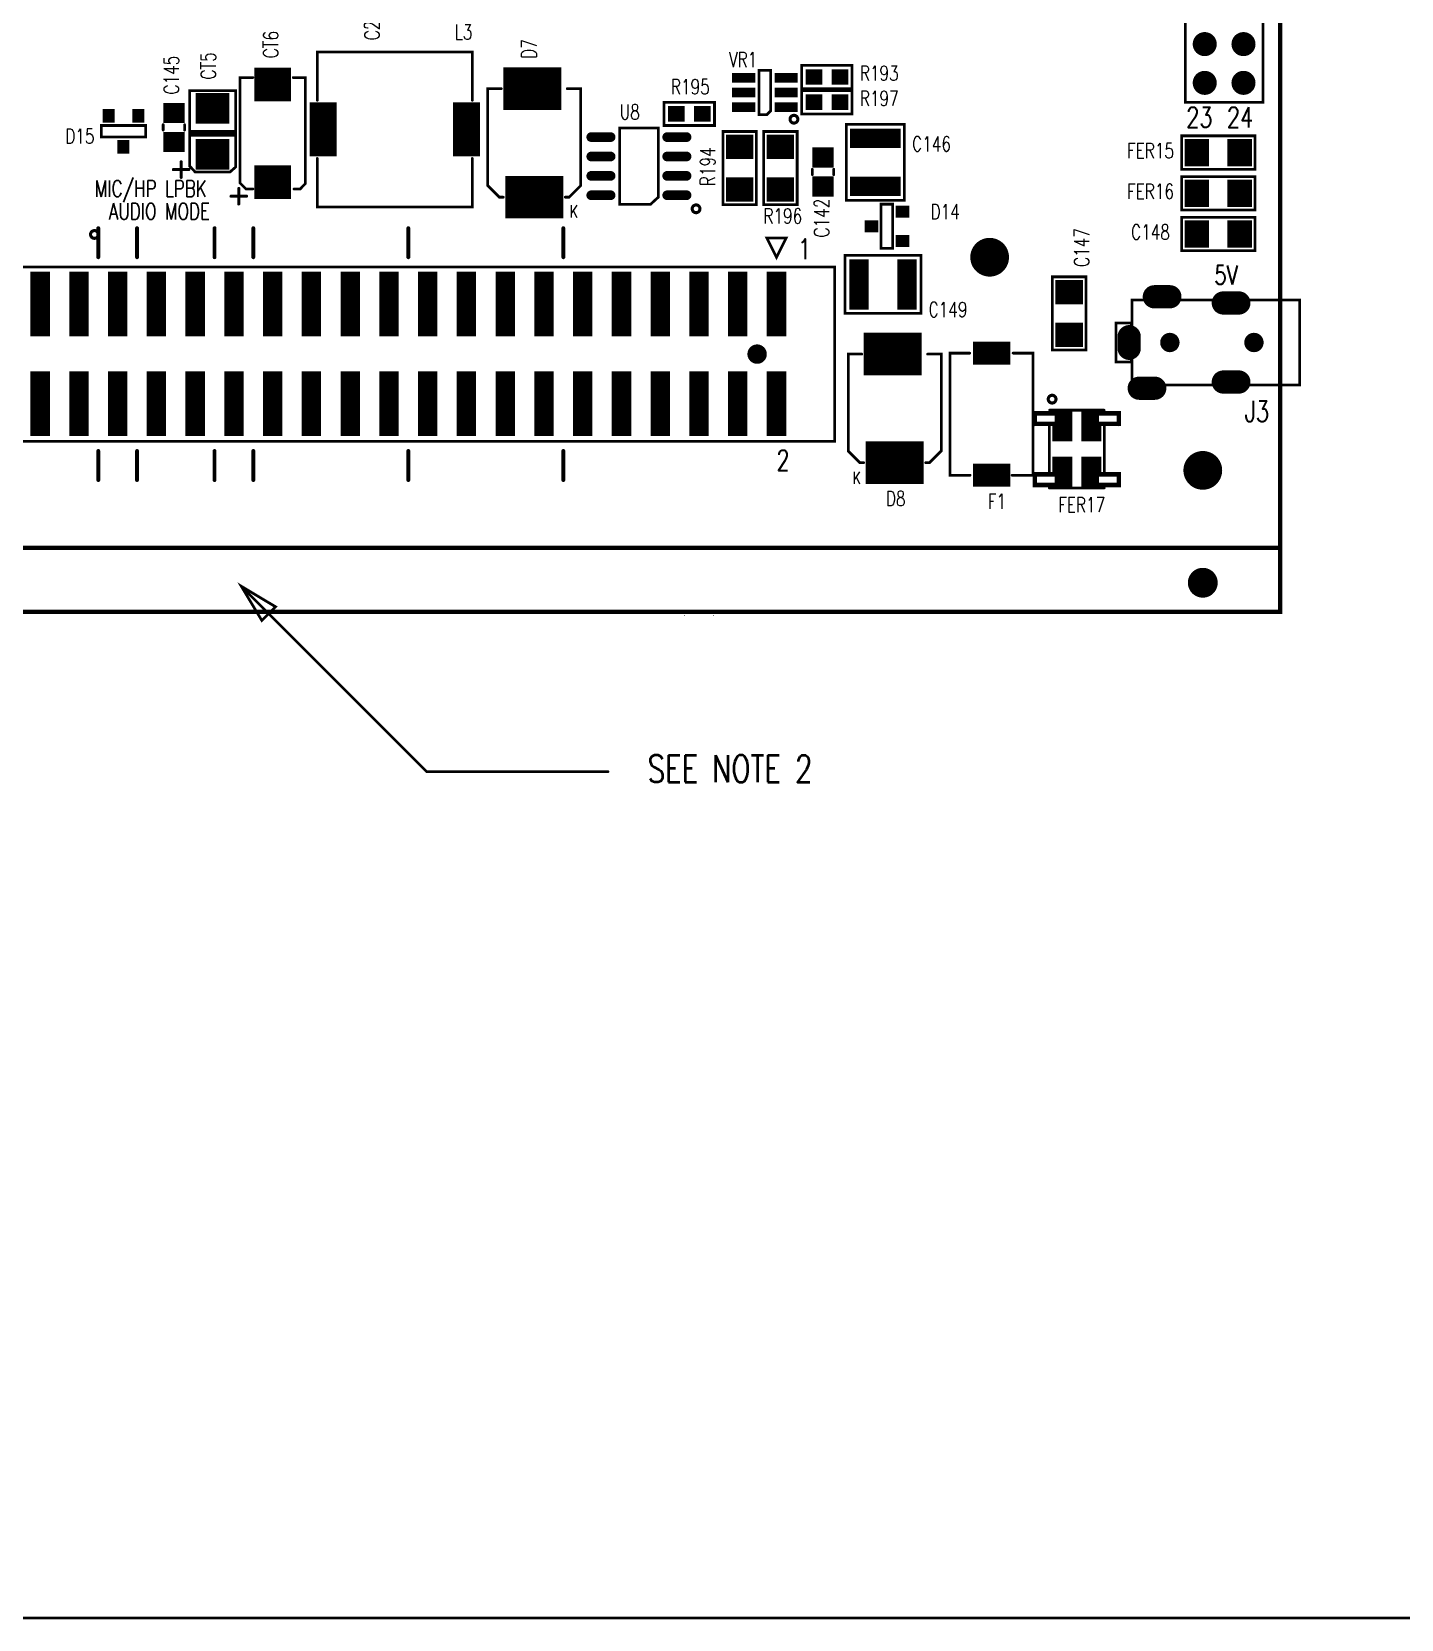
# Model space of a CAD drawing. Extents: x -3908 to 11948, y -2965 to 7442.
# Drawn here: x 1578 to 5112, y -2965 to 1132 of the extents above; entities that cross this region are included whole.
import ezdxf
from ezdxf.enums import TextEntityAlignment as Align

# ---------------------------------------------------------------- set-up
doc = ezdxf.new("R2010")
doc.units = 0
doc.header["$MEASUREMENT"] = 0
for name, pattern in [('TRMIDX_0', [2, 1, 1]), ('TRMIDX_1', [2, 1, 1]), ('TRMIDX_2', [2, 1, 1]), ('TRMIDX_3', [2, 1, 1])]:
    doc.linetypes.add(name, pattern=pattern)
doc.layers.get('0').update_dxf_attribs({"linetype": 'CONTINUOUS'})
for name, color, linetype in [('2D_LINE_00', 7, 'CONTINUOUS'), ('2D_LINE_26', 7, 'CONTINUOUS'), ('2D_LINE_27', 7, 'CONTINUOUS'), ('BOARD_OUTLINE_00', 7, 'CONTINUOUS'), ('PADS_TOP', 9, 'CONTINUOUS'), ('PADS_XR_27', 7, 'CONTINUOUS'), ('PART_NAME_01', 7, 'CONTINUOUS'), ('PART_TOP_2DLINE_00', 7, 'CONTINUOUS'), ('PART_TOP_2DLINE_01', 7, 'CONTINUOUS'), ('PART_TOP_COPPER_01', 7, 'CONTINUOUS'), ('TEXT_26', 7, 'CONTINUOUS'), ('TEXT_27', 7, 'CONTINUOUS')]:
    doc.layers.add(name, color=color, linetype=linetype)
doc.styles.add('W5', font='simplex', dxfattribs={"width": 0.75})
doc.styles.add('W7', font='simplex', dxfattribs={"width": 0.75})
doc.styles.add('W8', font='simplex', dxfattribs={"width": 0.75})

# ---------------------------------------------------------------- blocks, each defined once
blk = doc.blocks.new('SMOOTH_11$11')
at = {"const_width": 5.55}
blk.add_lwpolyline([(-2.8, 0, 1), (2.8, 0, 1)], format="xyb", close=True, dxfattribs=at)
blk = doc.blocks.new('BOARD_167')
at = {"layer": 'BOARD_OUTLINE_00', "const_width": 11.1}
blk.add_lwpolyline([(0, 165), (0, 7495), (5000, 7495), (5000, 165)], close=True, dxfattribs=at)
at = {"layer": 'BOARD_OUTLINE_00'}
blk.add_blockref('SMOOTH_11$11', (5000, 165), dxfattribs=at)
blk = doc.blocks.new('DRAWING_64')
at = {"layer": '2D_LINE_00', "const_width": 7}
blk.add_lwpolyline([(355, -6.25), (16205, -6.25), (16205, -10406.25), (355, -10406.25)], close=True, dxfattribs=at)
blk = doc.blocks.new('SMOOTH_10')
at = {"const_width": 5}
blk.add_lwpolyline([(-2.5, 0, 1), (2.5, 0, 1)], format="xyb", close=True, dxfattribs=at)
blk = doc.blocks.new('DRAWING_148')
at = {"layer": '2D_LINE_26', "const_width": 10}
blk.add_lwpolyline([(0, 0), (0, 75)], dxfattribs=at)
at = {"layer": '2D_LINE_26'}
for p in [(0, 75), (0, 0)]:
    blk.add_blockref('SMOOTH_10', p, dxfattribs=at)
blk = doc.blocks.new('DRAWING_149')
at = {"layer": '2D_LINE_26', "const_width": 10}
blk.add_lwpolyline([(0, 0), (0, 75)], dxfattribs=at)
at = {"layer": '2D_LINE_26'}
for p in [(0, 75), (0, 0)]:
    blk.add_blockref('SMOOTH_10', p, dxfattribs=at)
blk = doc.blocks.new('DRAWING_150')
at = {"layer": '2D_LINE_26', "const_width": 10}
blk.add_lwpolyline([(0, 0), (0, 75)], dxfattribs=at)
at = {"layer": '2D_LINE_26'}
for p in [(0, 75), (0, 0)]:
    blk.add_blockref('SMOOTH_10', p, dxfattribs=at)
blk = doc.blocks.new('DRAWING_151')
at = {"layer": '2D_LINE_26', "const_width": 10}
blk.add_lwpolyline([(0, 0), (0, 75)], dxfattribs=at)
at = {"layer": '2D_LINE_26'}
for p in [(0, 75), (0, 0)]:
    blk.add_blockref('SMOOTH_10', p, dxfattribs=at)
blk = doc.blocks.new('DRAWING_152')
at = {"layer": '2D_LINE_26', "const_width": 10}
blk.add_lwpolyline([(0, 0), (0, 75)], dxfattribs=at)
at = {"layer": '2D_LINE_26'}
for p in [(0, 75), (0, 0)]:
    blk.add_blockref('SMOOTH_10', p, dxfattribs=at)
blk = doc.blocks.new('DRAWING_153')
at = {"layer": '2D_LINE_26', "const_width": 10}
blk.add_lwpolyline([(0, 0), (0, 75)], dxfattribs=at)
at = {"layer": '2D_LINE_26'}
for p in [(0, 75), (0, 0)]:
    blk.add_blockref('SMOOTH_10', p, dxfattribs=at)
blk = doc.blocks.new('DRAWING_154')
at = {"layer": '2D_LINE_26', "const_width": 10}
blk.add_lwpolyline([(0, 0), (0, 75)], dxfattribs=at)
at = {"layer": '2D_LINE_26'}
for p in [(0, 75), (0, 0)]:
    blk.add_blockref('SMOOTH_10', p, dxfattribs=at)
blk = doc.blocks.new('DRAWING_155')
at = {"layer": '2D_LINE_26', "const_width": 10}
blk.add_lwpolyline([(0, 0), (0, 75)], dxfattribs=at)
at = {"layer": '2D_LINE_26'}
for p in [(0, 75), (0, 0)]:
    blk.add_blockref('SMOOTH_10', p, dxfattribs=at)
blk = doc.blocks.new('DRAWING_156')
at = {"layer": '2D_LINE_26', "const_width": 10}
blk.add_lwpolyline([(0, 0), (0, 75)], dxfattribs=at)
at = {"layer": '2D_LINE_26'}
for p in [(0, 75), (0, 0)]:
    blk.add_blockref('SMOOTH_10', p, dxfattribs=at)
blk = doc.blocks.new('DRAWING_157')
at = {"layer": '2D_LINE_26', "const_width": 10}
blk.add_lwpolyline([(0, 0), (0, 75)], dxfattribs=at)
at = {"layer": '2D_LINE_26'}
for p in [(0, 75), (0, 0)]:
    blk.add_blockref('SMOOTH_10', p, dxfattribs=at)
blk = doc.blocks.new('DRAWING_158')
at = {"layer": '2D_LINE_26', "const_width": 10}
blk.add_lwpolyline([(0, 0), (0, 75)], dxfattribs=at)
at = {"layer": '2D_LINE_26'}
for p in [(0, 75), (0, 0)]:
    blk.add_blockref('SMOOTH_10', p, dxfattribs=at)
blk = doc.blocks.new('DRAWING_159')
at = {"layer": '2D_LINE_26', "const_width": 10}
blk.add_lwpolyline([(0, 0), (0, 75)], dxfattribs=at)
at = {"layer": '2D_LINE_26'}
for p in [(0, 75), (0, 0)]:
    blk.add_blockref('SMOOTH_10', p, dxfattribs=at)
blk = doc.blocks.new('DRAWING_234')
at = {"layer": '2D_LINE_26', "const_width": 8}
blk.add_lwpolyline([(10, 0, 1), (-10, 0, 1)], format="xyb", close=True, dxfattribs=at)
blk = doc.blocks.new('DRAWING_241')
at = {"layer": '2D_LINE_26', "const_width": 8}
blk.add_lwpolyline([(10, 0, 1), (-10, 0, 1)], format="xyb", close=True, dxfattribs=at)
blk = doc.blocks.new('DRAWING_249')
at = {"layer": '2D_LINE_26', "const_width": 8}
blk.add_lwpolyline([(10, 0, 1), (-10, 0, 1)], format="xyb", close=True, dxfattribs=at)
blk = doc.blocks.new('SMOOTH_8')
at = {"const_width": 4}
blk.add_lwpolyline([(-2, 0, 1), (2, 0, 1)], format="xyb", close=True, dxfattribs=at)
blk = doc.blocks.new('DRAWING_257')
at = {"layer": '2D_LINE_26', "const_width": 8}
for points in [[(0, 0), (-20, 0)], [(0, 0), (0, 20)], [(0, 0), (0, -20)], [(0, 0), (20, 0)]]:
    blk.add_lwpolyline(points, dxfattribs=at)
at = {"layer": '2D_LINE_26'}
for p in [(-20, 0), (0, 20), (0, 0), (0, 0), (0, 0), (0, 0), (20, 0), (0, -20)]:
    blk.add_blockref('SMOOTH_8', p, dxfattribs=at)
blk = doc.blocks.new('DRAWING_258')
at = {"layer": '2D_LINE_26', "const_width": 8}
for points in [[(0, 0), (-20, 0)], [(0, 0), (0, 20)], [(0, 0), (0, -20)], [(0, 0), (20, 0)]]:
    blk.add_lwpolyline(points, dxfattribs=at)
at = {"layer": '2D_LINE_26'}
for p in [(-20, 0), (0, 20), (0, 0), (0, 0), (0, 0), (0, 0), (20, 0), (0, -20)]:
    blk.add_blockref('SMOOTH_8', p, dxfattribs=at)
blk = doc.blocks.new('SMOOTH_11')
at = {"const_width": 5.5}
blk.add_lwpolyline([(-2.75, 0, 1), (2.75, 0, 1)], format="xyb", close=True, dxfattribs=at)
blk = doc.blocks.new('DRAWING_270')
at = {"layer": '2D_LINE_27', "const_width": 11}
blk.add_lwpolyline([(0, 0), (5000, 0)], dxfattribs=at)
at = {"layer": '2D_LINE_27'}
for p in [(0, 0), (5000, 0)]:
    blk.add_blockref('SMOOTH_11', p, dxfattribs=at)
blk = doc.blocks.new('DRAWING_468')
at = {"layer": '2D_LINE_26', "const_width": 8}
blk.add_lwpolyline([(10, 0, 1), (-10, 0, 1)], format="xyb", close=True, dxfattribs=at)
blk = doc.blocks.new('SMOOTH_7')
at = {"const_width": 3.5}
blk.add_lwpolyline([(-1.75, 0, 1), (1.75, 0, 1)], format="xyb", close=True, dxfattribs=at)
blk = doc.blocks.new('DRAWING_530')
at = {"layer": '2D_LINE_27', "const_width": 7}
blk.add_lwpolyline([(-1, 1), (87.4, -52), (52, -87.4)], close=True, dxfattribs=at)
blk.add_lwpolyline([(0, 0), (477.5, -477.5), (945, -477.5)], dxfattribs=at)
at = {"layer": '2D_LINE_27'}
for p in [(-1, 1), (0, 0), (87.4, -52), (52, -87.4), (477.5, -477.5), (945, -477.5)]:
    blk.add_blockref('SMOOTH_7', p, dxfattribs=at)
blk = doc.blocks.new('PART_BODY_TOP_280')
at = {"layer": 'PART_TOP_2DLINE_01', "const_width": 7}
for points in [[(0, 110), (433, 110), (433, -110), (0, -110)], [(434, 50), (474, 50), (474, -50), (434, -50)]]:
    blk.add_lwpolyline(points, close=True, dxfattribs=at)
at = {"layer": 'PART_TOP_2DLINE_01'}
for p in [(0, 110), (433, 110), (434, 50), (474, 50), (434, -50), (474, -50), (0, -110), (433, -110)]:
    blk.add_blockref('SMOOTH_7', p, dxfattribs=at)
blk = doc.blocks.new('PAD_0')
at = {"const_width": 30}
blk.add_lwpolyline([(-15, -15), (15, -15, 1), (15, 15), (-15, 15, 1)], format="xyb", close=True, dxfattribs=at)
blk = doc.blocks.new('STK_TOP_12')
at = {"layer": 'PADS_TOP', "rotation": 90}
blk.add_blockref('PAD_0', (0, 0), dxfattribs=at)
blk = doc.blocks.new('PAD_2')
at = {"const_width": 30}
blk.add_lwpolyline([(-20, -15), (20, -15, 1), (20, 15), (-20, 15, 1)], format="xyb", close=True, dxfattribs=at)
blk = doc.blocks.new('STK_TOP_11')
at = {"layer": 'PADS_TOP'}
blk.add_blockref('PAD_2', (0, 0), dxfattribs=at)
blk = doc.blocks.new('PAD_4')
at = {"const_width": 25}
blk.add_lwpolyline([(0, -12.5, 1), (0, 12.5, 1)], format="xyb", close=True, dxfattribs=at)
blk = doc.blocks.new('STK_TOP_13')
at = {"layer": 'PADS_TOP'}
blk.add_blockref('PAD_4', (0, 0), dxfattribs=at)
blk = doc.blocks.new('SYM_TOP_6')
for name, p in [('STK_TOP_11', (177, 102)), ('STK_TOP_11', (394, 118)), ('PART_BODY_TOP_280', (0, 0)), ('STK_TOP_12', (440, 0)), ('STK_TOP_13', (118, 0)), ('STK_TOP_13', (335, 0)), ('STK_TOP_11', (177, -102)), ('STK_TOP_11', (355, -118))]:
    blk.add_blockref(name, p)
blk = doc.blocks.new('PART_TOP_0')
blk.add_blockref('SYM_TOP_6', (0, 0))
at = {"layer": 'PART_NAME_01', "style": 'W7', "width": 0.75}
blk.add_text('J3', height=53.9, rotation=180, dxfattribs=at).set_placement((110, 177.5), align=Align.MIDDLE_CENTER)
blk = doc.blocks.new('PAD_6')
at = {"const_width": 50}
blk.add_lwpolyline([(0, -25, 1), (0, 25, 1)], format="xyb", close=True, dxfattribs=at)
blk = doc.blocks.new('STK_TOP_20')
at = {"layer": 'PADS_TOP'}
blk.add_blockref('PAD_6', (0, 0), dxfattribs=at)
blk = doc.blocks.new('SYM_TOP_8')
blk.add_blockref('STK_TOP_20', (0, 0))
blk = doc.blocks.new('PART_TOP_2')
blk.add_blockref('SYM_TOP_8', (0, 0))
blk = doc.blocks.new('STK_TOP_26')
at = {"layer": 'PADS_TOP'}
blk.add_blockref('PAD_6', (0, 0), dxfattribs=at)
blk = doc.blocks.new('SYM_TOP_10')
blk.add_blockref('STK_TOP_26', (0, 0))
blk = doc.blocks.new('PART_TOP_8')
blk.add_blockref('SYM_TOP_10', (0, 0))
blk = doc.blocks.new('PAD_13')
at = {"const_width": 38.5}
blk.add_lwpolyline([(0, -19.25, 1), (0, 19.25, 1)], format="xyb", close=True, dxfattribs=at)
blk = doc.blocks.new('STK_TOP_248')
at = {"layer": 'PADS_TOP'}
blk.add_blockref('PAD_13', (0, 0), dxfattribs=at)
blk = doc.blocks.new('SYM_TOP_133')
blk.add_blockref('STK_TOP_248', (0, 0))
blk = doc.blocks.new('PART_TOP_14')
blk.add_blockref('SYM_TOP_133', (0, 0))
blk = doc.blocks.new('PART_BODY_TOP_304')
at = {"layer": 'PART_TOP_2DLINE_01', "const_width": 7}
blk.add_lwpolyline([(-98, 75), (98, 75), (98, -75), (-98, -75)], close=True, dxfattribs=at)
at = {"layer": 'PART_TOP_2DLINE_01'}
for p in [(-98, 75), (98, 75), (-98, -75), (98, -75)]:
    blk.add_blockref('SMOOTH_7', p, dxfattribs=at)
blk = doc.blocks.new('PAD_18')
at = {"const_width": 50}
blk.add_lwpolyline([(-65, 0), (65, 0)], dxfattribs=at)
blk = doc.blocks.new('STK_TOP_49')
at = {"layer": 'PADS_TOP', "rotation": 90}
blk.add_blockref('PAD_18', (0, 0), dxfattribs=at)
blk = doc.blocks.new('SYM_TOP_30')
for name, p in [('STK_TOP_49', (-62, 0)), ('STK_TOP_49', (62, 0)), ('PART_BODY_TOP_304', (0, 0))]:
    blk.add_blockref(name, p)
blk = doc.blocks.new('PART_TOP_17')
blk.add_blockref('SYM_TOP_30', (0, 0))
at = {"layer": 'PART_NAME_01', "style": 'W5', "width": 0.75}
blk.add_text('C146', height=38.5, rotation=270, dxfattribs=at).set_placement((47.5, -145), align=Align.MIDDLE_CENTER)
blk = doc.blocks.new('PART_TOP_18')
blk.add_blockref('SYM_TOP_30', (0, 0))
at = {"layer": 'PART_NAME_01', "style": 'W5', "width": 0.75}
blk.add_text('C149', height=38.5, dxfattribs=at).set_placement((167.5, -65), align=Align.MIDDLE_CENTER)
blk = doc.blocks.new('PART_BODY_TOP_309')
at = {"layer": 'PART_TOP_2DLINE_00', "const_width": 7}
blk.add_lwpolyline([(-105, -45), (-105, 45), (-90, 59.1), (105, 59.1), (105, -59.1), (-92.5, -59.1)], close=True, dxfattribs=at)
blk.add_lwpolyline([(-10, -59.1), (-10, 59.1), (-5, 59.1), (-5, -59), (0, -59), (0, 59.1)], dxfattribs=at)
at = {"layer": 'PART_TOP_2DLINE_00'}
for p in [(-105, 45), (-90, 59.1), (-10, 59.1), (-5, 59.1), (0, 59.1), (105, 59.1), (-105, -45), (-92.5, -59.1), (-10, -59.1), (-5, -59), (0, -59), (105, -59.1)]:
    blk.add_blockref('SMOOTH_7', p, dxfattribs=at)
blk = doc.blocks.new('PAD_20')
at = {"const_width": 79}
blk.add_lwpolyline([(-43.5, 0), (43.5, 0)], dxfattribs=at)
blk = doc.blocks.new('STK_TOP_55')
at = {"layer": 'PADS_TOP', "rotation": 90}
blk.add_blockref('PAD_20', (0, 0), dxfattribs=at)
blk = doc.blocks.new('SYM_TOP_35')
for name, p in [('STK_TOP_55', (-59.1, 0)), ('STK_TOP_55', (59.1, 0)), ('PART_BODY_TOP_309', (0, 0))]:
    blk.add_blockref(name, p)
blk = doc.blocks.new('PART_TOP_19')
blk.add_blockref('SYM_TOP_35', (0, 0))
at = {"layer": 'PART_NAME_01', "style": 'W5', "width": 0.75}
blk.add_text('CT5', height=38.5, dxfattribs=at).set_placement((168.75, 11.25), align=Align.MIDDLE_CENTER)
blk = doc.blocks.new('PART_BODY_TOP_319')
at = {"layer": 'PART_TOP_2DLINE_00', "const_width": 7}
for points in [[(-55.1, 143.7), (-70.9, 143.7), (-84.6, 129.9), (-84.6, -143.7), (-53.1, -143.7)], [(51.2, -143.7), (84.6, -143.7), (84.6, 128), (68.9, 143.7), (51.2, 143.7)]]:
    blk.add_lwpolyline(points, dxfattribs=at)
at = {"layer": 'PART_TOP_2DLINE_00'}
for p in [(-84.6, 129.9), (-70.9, 143.7), (-55.1, 143.7), (51.2, 143.7), (68.9, 143.7), (84.6, 128), (-84.6, -143.7), (-53.1, -143.7), (51.2, -143.7), (84.6, -143.7)]:
    blk.add_blockref('SMOOTH_7', p, dxfattribs=at)
blk = doc.blocks.new('PAD_24')
at = {"const_width": 87}
blk.add_lwpolyline([(-47, 0), (47, 0)], dxfattribs=at)
blk = doc.blocks.new('STK_TOP_64')
at = {"layer": 'PADS_TOP'}
blk.add_blockref('PAD_24', (0, 0), dxfattribs=at)
blk = doc.blocks.new('SYM_TOP_45')
for name, p in [('STK_TOP_64', (0, 126)), ('PART_BODY_TOP_319', (0, 0)), ('STK_TOP_64', (0, -126))]:
    blk.add_blockref(name, p)
blk = doc.blocks.new('PART_TOP_24')
blk.add_blockref('SYM_TOP_45', (0, 0))
at = {"layer": 'PART_NAME_01', "style": 'W5', "width": 0.75}
blk.add_text('CT6', height=38.5, rotation=270, dxfattribs=at).set_placement((5, -228.75), align=Align.MIDDLE_CENTER)
blk = doc.blocks.new('PART_BODY_TOP_285')
at = {"layer": 'PART_TOP_2DLINE_00', "const_width": 7}
for points in [[(-1350, 225), (1350, 225), (1350, -225), (-1350, -225)], [(-1200, -250), (-1175, -300), (-1225, -300)]]:
    blk.add_lwpolyline(points, close=True, dxfattribs=at)
at = {"layer": 'PART_TOP_2DLINE_00'}
for p in [(-1350, 225), (1350, 225), (-1350, -225), (1350, -225), (-1200, -250), (-1225, -300), (-1175, -300)]:
    blk.add_blockref('SMOOTH_7', p, dxfattribs=at)
blk = doc.blocks.new('PAD_44')
at = {"const_width": 50}
blk.add_lwpolyline([(-83.5, 0), (83.5, 0)], dxfattribs=at)
blk = doc.blocks.new('STK_TOP_27')
at = {"layer": 'PADS_TOP', "rotation": 90}
blk.add_blockref('PAD_44', (0, 0), dxfattribs=at)
blk = doc.blocks.new('STK_TOP_28')
at = {"layer": 'PADS_TOP'}
blk.add_blockref('PAD_4', (0, 0), dxfattribs=at)
blk = doc.blocks.new('SYM_TOP_11')
for name, p in [('PART_BODY_TOP_285', (0, 0)), ('STK_TOP_27', (-1200, 128)), ('STK_TOP_27', (-1100, 128)), ('STK_TOP_27', (-1000, 128)), ('STK_TOP_27', (-900, 128)), ('STK_TOP_27', (-800, 128)), ('STK_TOP_27', (-700, 128)), ('STK_TOP_27', (-600, 128)), ('STK_TOP_27', (-500, 128)), ('STK_TOP_27', (-400, 128)), ('STK_TOP_27', (-300, 128)), ('STK_TOP_27', (-200, 128)), ('STK_TOP_27', (-100, 128)), ('STK_TOP_27', (0, 128)), ('STK_TOP_27', (100, 128)), ('STK_TOP_27', (200, 128)), ('STK_TOP_27', (300, 128)), ('STK_TOP_27', (400, 128)), ('STK_TOP_27', (500, 128)), ('STK_TOP_27', (600, 128)), ('STK_TOP_27', (700, 128)), ('STK_TOP_27', (800, 128)), ('STK_TOP_27', (900, 128)), ('STK_TOP_27', (1000, 128)), ('STK_TOP_27', (1100, 128)), ('STK_TOP_27', (1200, 128)), ('STK_TOP_28', (-1150, 0)), ('STK_TOP_28', (1150, 0)), ('STK_TOP_27', (-1200, -129)), ('STK_TOP_27', (-1100, -129)), ('STK_TOP_27', (-1000, -129)), ('STK_TOP_27', (-900, -129)), ('STK_TOP_27', (-800, -129)), ('STK_TOP_27', (-700, -129)), ('STK_TOP_27', (-600, -129)), ('STK_TOP_27', (-500, -129)), ('STK_TOP_27', (-400, -129)), ('STK_TOP_27', (-300, -129)), ('STK_TOP_27', (-200, -129)), ('STK_TOP_27', (-100, -129)), ('STK_TOP_27', (0, -129)), ('STK_TOP_27', (100, -129)), ('STK_TOP_27', (200, -129)), ('STK_TOP_27', (300, -129)), ('STK_TOP_27', (400, -129)), ('STK_TOP_27', (500, -129)), ('STK_TOP_27', (600, -129)), ('STK_TOP_27', (700, -129)), ('STK_TOP_27', (800, -129)), ('STK_TOP_27', (900, -129)), ('STK_TOP_27', (1000, -129)), ('STK_TOP_27', (1100, -129)), ('STK_TOP_27', (1200, -129))]:
    blk.add_blockref(name, p)
blk = doc.blocks.new('PART_TOP_38')
blk.add_blockref('SYM_TOP_11', (0, 0))
at = {"layer": 'PART_NAME_01', "style": 'W7', "width": 0.75}
blk.add_text('P4', height=53.9, rotation=180, dxfattribs=at).set_placement((927.5, 382.5))
blk = doc.blocks.new('PART_BODY_TOP_328')
at = {"layer": 'PART_TOP_2DLINE_01', "const_width": 7}
for points in [[(-140, 80), (-140, 90), (-110, 120), (140, 120), (140, 85)], [(-140, -80), (-140, -90), (-110, -120), (140, -120), (140, -85)]]:
    blk.add_lwpolyline(points, dxfattribs=at)
at = {"layer": 'PART_TOP_2DLINE_01'}
for p in [(-110, 120), (140, 120), (-140, 90), (-140, 80), (140, 85), (-140, -80), (140, -85), (-140, -90), (-110, -120), (140, -120)]:
    blk.add_blockref('SMOOTH_7', p, dxfattribs=at)
blk = doc.blocks.new('PAD_51')
at = {"const_width": 110}
blk.add_lwpolyline([(-75, 0), (75, 0)], dxfattribs=at)
blk = doc.blocks.new('STK_TOP_77')
at = {"layer": 'PADS_TOP', "rotation": 90}
blk.add_blockref('PAD_51', (0, 0), dxfattribs=at)
blk = doc.blocks.new('SYM_TOP_54')
for name, p in [('STK_TOP_77', (-140, 0)), ('PART_BODY_TOP_328', (0, 0)), ('STK_TOP_77', (140, 5))]:
    blk.add_blockref(name, p)
blk = doc.blocks.new('PART_TOP_44')
blk.add_blockref('SYM_TOP_54', (0, 0))
at = {"layer": 'PART_NAME_01', "style": 'W5', "width": 0.75}
blk.add_text('D7', height=38.5, dxfattribs=at).set_placement((242.5, 13.75), align=Align.MIDDLE_CENTER)
blk = doc.blocks.new('PART_TOP_45')
blk.add_blockref('SYM_TOP_54', (0, 0))
at = {"layer": 'PART_NAME_01', "style": 'W5', "width": 0.75}
blk.add_text('D8', height=38.5, rotation=270, dxfattribs=at).set_placement((-232.5, -2.5), align=Align.MIDDLE_CENTER)
blk = doc.blocks.new('SMOOTH_11$811023622')
at = {"const_width": 5.91}
blk.add_lwpolyline([(-3, 0, 1), (3, 0, 1)], format="xyb", close=True, dxfattribs=at)
blk = doc.blocks.new('PART_BODY_TOP_332')
at = {"layer": 'PART_TOP_2DLINE_00', "const_width": 7}
for points in [[(-70.1, 100.4), (70.5, 100.4)], [(-71.3, 59.8), (-71.3, -58.7)], [(70.9, -58.3), (70.9, 58.7)], [(-70.9, -100.4), (70.5, -100.4)]]:
    blk.add_lwpolyline(points, dxfattribs=at)
at = {"layer": 'PART_TOP_COPPER_01', "linetype": 'TRMIDX_0', "const_width": 11.8}
blk.add_lwpolyline([(-17.7, 92.5), (-108.3, 92.5), (-108.3, 65), (-57.1, 65), (-57.1, 25.6), (-17.7, 25.6)], close=True, dxfattribs=at)
at = {"layer": 'PART_TOP_COPPER_01', "linetype": 'TRMIDX_1', "const_width": 11.8}
blk.add_lwpolyline([(108.3, 92.5), (17.7, 92.5), (17.7, 25.6), (57.1, 25.6), (57.1, 65), (108.3, 65)], close=True, dxfattribs=at)
at = {"layer": 'PART_TOP_COPPER_01', "linetype": 'TRMIDX_3', "const_width": 11.8}
blk.add_lwpolyline([(-17.7, -25.6), (-57.1, -25.6), (-57.1, -65), (-108.3, -65), (-108.3, -92.5), (-17.7, -92.5)], close=True, dxfattribs=at)
at = {"layer": 'PART_TOP_COPPER_01', "linetype": 'TRMIDX_2', "const_width": 11.8}
blk.add_lwpolyline([(108.3, -65), (57.1, -65), (57.1, -25.6), (17.7, -25.6), (17.7, -92.5), (108.3, -92.5)], close=True, dxfattribs=at)
at = {"layer": 'PART_TOP_2DLINE_00'}
for p in [(-70.1, 100.4), (70.5, 100.4), (-71.3, 59.8), (70.9, 58.7), (-71.3, -58.7), (70.9, -58.3), (-70.9, -100.4), (70.5, -100.4)]:
    blk.add_blockref('SMOOTH_7', p, dxfattribs=at)
at = {"layer": 'PART_TOP_COPPER_01'}
for p in [(-108.3, 92.5), (-17.7, 92.5), (17.7, 92.5), (108.3, 92.5), (-108.3, 65), (-57.1, 65), (57.1, 65), (108.3, 65), (-57.1, 25.6), (-17.7, 25.6), (17.7, 25.6), (57.1, 25.6), (-57.1, -25.6), (-17.7, -25.6), (17.7, -25.6), (57.1, -25.6), (-108.3, -65), (-57.1, -65), (57.1, -65), (108.3, -65), (-108.3, -92.5), (-17.7, -92.5), (17.7, -92.5), (108.3, -92.5)]:
    blk.add_blockref('SMOOTH_11$811023622', p, dxfattribs=at)
blk = doc.blocks.new('PAD_55')
at = {"const_width": 39}
blk.add_lwpolyline([(-33.5, 0), (33.5, 0)], dxfattribs=at)
blk = doc.blocks.new('STK_TOP_81')
at = {"layer": 'PADS_TOP', "rotation": 90}
blk.add_blockref('PAD_55', (0, 0), dxfattribs=at)
blk = doc.blocks.new('SYM_TOP_58')
for name, p in [('PART_BODY_TOP_332', (0, 0)), ('STK_TOP_81', (-37.4, 59.1)), ('STK_TOP_81', (37.4, 59.1)), ('STK_TOP_81', (-37.4, -59.1)), ('STK_TOP_81', (37.4, -59.1))]:
    blk.add_blockref(name, p)
blk = doc.blocks.new('PART_TOP_50')
blk.add_blockref('SYM_TOP_58', (0, 0))
at = {"layer": 'PART_NAME_01', "style": 'W5', "width": 0.75}
blk.add_text('FER17', height=38.5, dxfattribs=at).set_placement((12.5, -143.75), align=Align.MIDDLE_CENTER)
blk = doc.blocks.new('PART_BODY_TOP_344')
at = {"layer": 'PART_TOP_2DLINE_01', "const_width": 7}
blk.add_lwpolyline([(-57, 15), (47, 15), (57, 5), (57, -15), (-57, -15)], close=True, dxfattribs=at)
at = {"layer": 'PART_TOP_2DLINE_01'}
for p in [(-57, 15), (47, 15), (57, 5), (-57, -15), (57, -15)]:
    blk.add_blockref('SMOOTH_7', p, dxfattribs=at)
blk = doc.blocks.new('PAD_65')
at = {"const_width": 15}
blk.add_lwpolyline([(-25, 0), (25, 0)], dxfattribs=at)
blk = doc.blocks.new('PAD_66')
at = {"const_width": 25}
blk.add_lwpolyline([(-30, 0), (30, 0)], dxfattribs=at)
blk = doc.blocks.new('STK_TOP_96')
at = {"layer": 'PADS_TOP', "rotation": 90}
blk.add_blockref('PAD_66', (0, 0), dxfattribs=at)
at = {"layer": 'PADS_XR_27', "rotation": 90}
blk.add_blockref('PAD_65', (0, 0), dxfattribs=at)
blk = doc.blocks.new('SYM_TOP_70')
for name, p in [('STK_TOP_96', (-38, 55)), ('STK_TOP_96', (0, 55)), ('STK_TOP_96', (38, 55)), ('PART_BODY_TOP_344', (0, 0)), ('STK_TOP_96', (-38, -55)), ('STK_TOP_96', (0, -55)), ('STK_TOP_96', (38, -55))]:
    blk.add_blockref(name, p)
blk = doc.blocks.new('PART_TOP_59')
blk.add_blockref('SYM_TOP_70', (0, 0))
at = {"layer": 'PART_NAME_01', "style": 'W5', "width": 0.75}
blk.add_text('VR1', height=38.5, rotation=90, dxfattribs=at).set_placement((-85, -56.2), align=Align.MIDDLE_CENTER)
blk = doc.blocks.new('PART_BODY_TOP_346')
at = {"layer": 'PART_TOP_2DLINE_00', "const_width": 7}
blk.add_lwpolyline([(-80, -50), (98.4, -50), (98.4, 50), (-98.4, 50), (-98.4, -30)], close=True, dxfattribs=at)
at = {"layer": 'PART_TOP_2DLINE_00'}
for p in [(-98.4, 50), (98.4, 50), (-98.4, -30), (-80, -50), (98.4, -50)]:
    blk.add_blockref('SMOOTH_7', p, dxfattribs=at)
blk = doc.blocks.new('PAD_68')
at = {"const_width": 12.5}
blk.add_lwpolyline([(-25, -6.25), (25, -6.25, 1), (25, 6.25), (-25, 6.25, 1)], format="xyb", close=True, dxfattribs=at)
blk = doc.blocks.new('STK_TOP_102')
at = {"layer": 'PADS_TOP', "rotation": 90}
blk.add_blockref('PAD_68', (0, 0), dxfattribs=at)
at = {"layer": 'PADS_XR_27', "rotation": 90}
blk.add_blockref('PAD_68', (0, 0), dxfattribs=at)
blk = doc.blocks.new('SYM_TOP_72')
for name, p in [('STK_TOP_102', (-75, 98)), ('STK_TOP_102', (-25, 98)), ('STK_TOP_102', (25, 98)), ('STK_TOP_102', (75, 98)), ('PART_BODY_TOP_346', (0, 0)), ('STK_TOP_102', (-75, -98)), ('STK_TOP_102', (-25, -98)), ('STK_TOP_102', (25, -98)), ('STK_TOP_102', (75, -98))]:
    blk.add_blockref(name, p)
blk = doc.blocks.new('PART_TOP_61')
blk.add_blockref('SYM_TOP_72', (0, 0))
at = {"layer": 'PART_NAME_01', "style": 'W5', "width": 0.75}
blk.add_text('U8', height=38.5, rotation=270, dxfattribs=at).set_placement((140, 23.75), align=Align.MIDDLE_CENTER)
blk = doc.blocks.new('PART_BODY_TOP_357')
at = {"layer": 'PART_TOP_2DLINE_01', "const_width": 7}
for points in [[(-200, 75), (-200, 200), (200, 200), (200, 75)], [(200, -75), (200, -200), (-200, -200), (-200, -75)]]:
    blk.add_lwpolyline(points, dxfattribs=at)
at = {"layer": 'PART_TOP_2DLINE_01'}
for p in [(-200, 200), (200, 200), (-200, 75), (200, 75), (-200, -75), (200, -75), (-200, -200), (200, -200)]:
    blk.add_blockref('SMOOTH_7', p, dxfattribs=at)
blk = doc.blocks.new('PAD_70')
at = {"const_width": 70}
blk.add_lwpolyline([(-70, 0), (70, 0)], dxfattribs=at)
blk = doc.blocks.new('STK_TOP_116')
at = {"layer": 'PADS_TOP', "rotation": 90}
blk.add_blockref('PAD_70', (0, 0), dxfattribs=at)
blk = doc.blocks.new('SYM_TOP_83')
for name, p in [('PART_BODY_TOP_357', (0, 0)), ('STK_TOP_116', (-185, 0)), ('STK_TOP_116', (185, 0))]:
    blk.add_blockref(name, p)
blk = doc.blocks.new('PART_TOP_69')
blk.add_blockref('SYM_TOP_83', (0, 0))
at = {"layer": 'PART_NAME_01', "style": 'W5', "width": 0.75}
blk.add_text('L3', height=38.5, dxfattribs=at).set_placement((177.5, 251.25), align=Align.MIDDLE_CENTER)
blk = doc.blocks.new('PAD_78')
at = {"const_width": 1}
blk.add_lwpolyline([(0, -0.5, 1), (0, 0.5, 1)], format="xyb", close=True, dxfattribs=at)
blk = doc.blocks.new('STK_TOP_129')
at = {"layer": 'PADS_TOP'}
blk.add_blockref('PAD_78', (0, 0), dxfattribs=at)
blk = doc.blocks.new('SYM_TOP_103')
for p in [(-37.4, 0), (37.4, 0)]:
    blk.add_blockref('STK_TOP_129', p)
blk = doc.blocks.new('PART_TOP_78')
blk.add_blockref('SYM_TOP_103', (0, 0))
blk = doc.blocks.new('PART_TOP_79')
blk.add_blockref('SYM_TOP_103', (0, 0))
blk = doc.blocks.new('PART_TOP_80')
blk.add_blockref('SYM_TOP_103', (0, 0))
blk = doc.blocks.new('PART_TOP_81')
blk.add_blockref('SYM_TOP_103', (0, 0))
blk = doc.blocks.new('PART_TOP_82')
blk.add_blockref('SYM_TOP_103', (0, 0))
blk = doc.blocks.new('PART_TOP_83')
blk.add_blockref('SYM_TOP_103', (0, 0))
blk = doc.blocks.new('PART_TOP_84')
blk.add_blockref('SYM_TOP_103', (0, 0))
blk = doc.blocks.new('PART_BODY_TOP_434')
at = {"layer": 'PART_TOP_2DLINE_01', "const_width": 7}
blk.add_lwpolyline([(-94.5, 43.3), (94.5, 43.3), (94.5, -43.3), (-94.5, -43.3)], close=True, dxfattribs=at)
at = {"layer": 'PART_TOP_2DLINE_01'}
for p in [(-94.5, 43.3), (94.5, 43.3), (-94.5, -43.3), (94.5, -43.3)]:
    blk.add_blockref('SMOOTH_7', p, dxfattribs=at)
blk = doc.blocks.new('PAD_108')
at = {"const_width": 63}
blk.add_lwpolyline([(-35.5, 0), (35.5, 0)], dxfattribs=at)
blk = doc.blocks.new('STK_TOP_47')
at = {"layer": 'PADS_TOP', "rotation": 90}
blk.add_blockref('PAD_108', (0, 0), dxfattribs=at)
blk = doc.blocks.new('SYM_TOP_140')
for name, p in [('PART_BODY_TOP_434', (0, 0)), ('STK_TOP_47', (-55.1, 0)), ('STK_TOP_47', (55.1, 0))]:
    blk.add_blockref(name, p)
blk = doc.blocks.new('PART_TOP_377')
blk.add_blockref('SYM_TOP_140', (0, 0))
at = {"layer": 'PART_NAME_01', "style": 'W5', "width": 0.75}
blk.add_text('FER15', height=38.5, rotation=180, dxfattribs=at).set_placement((175, -5), align=Align.MIDDLE_CENTER)
blk = doc.blocks.new('PART_TOP_378')
blk.add_blockref('SYM_TOP_140', (0, 0))
at = {"layer": 'PART_NAME_01', "style": 'W5', "width": 0.75}
blk.add_text('FER16', height=38.5, rotation=180, dxfattribs=at).set_placement((175, -5), align=Align.MIDDLE_CENTER)
blk = doc.blocks.new('PART_BODY_TOP_437')
at = {"layer": 'PART_TOP_2DLINE_01', "const_width": 7}
for points in [[(-7.1, 27.6), (7.1, 27.6)], [(-7.1, -27.6), (7.1, -27.6)]]:
    blk.add_lwpolyline(points, dxfattribs=at)
at = {"layer": 'PART_TOP_2DLINE_01'}
for p in [(-7.1, 27.6), (7.1, 27.6), (-7.1, -27.6), (7.1, -27.6)]:
    blk.add_blockref('SMOOTH_7', p, dxfattribs=at)
blk = doc.blocks.new('PAD_110')
at = {"const_width": 52}
blk.add_lwpolyline([(-27.5, 0), (27.5, 0)], dxfattribs=at)
blk = doc.blocks.new('STK_TOP_48')
at = {"layer": 'PADS_TOP', "rotation": 90}
blk.add_blockref('PAD_110', (0, 0), dxfattribs=at)
blk = doc.blocks.new('SYM_TOP_143')
for name, p in [('STK_TOP_48', (-37.4, 0)), ('STK_TOP_48', (37.4, 0)), ('PART_BODY_TOP_437', (0, 0))]:
    blk.add_blockref(name, p)
blk = doc.blocks.new('PART_TOP_421')
blk.add_blockref('SYM_TOP_143', (0, 0))
at = {"layer": 'PART_NAME_01', "style": 'W5', "width": 0.75}
blk.add_text('C142', height=38.5, dxfattribs=at).set_placement((-118.8, 3.7), align=Align.MIDDLE_CENTER)
blk = doc.blocks.new('PART_TOP_422')
blk.add_blockref('SYM_TOP_143', (0, 0))
at = {"layer": 'PART_NAME_01', "style": 'W5', "width": 0.75}
blk.add_text('C145', height=38.5, dxfattribs=at).set_placement((135, 6.25), align=Align.MIDDLE_CENTER)
blk = doc.blocks.new('PART_TOP_425')
blk.add_blockref('SYM_TOP_140', (0, 0))
at = {"layer": 'PART_NAME_01', "style": 'W5', "width": 0.75}
blk.add_text('C147', height=38.5, dxfattribs=at).set_placement((170, -32.5), align=Align.MIDDLE_CENTER)
blk = doc.blocks.new('PART_TOP_426')
blk.add_blockref('SYM_TOP_140', (0, 0))
at = {"layer": 'PART_NAME_01', "style": 'W5', "width": 0.75}
blk.add_text('C148', height=38.5, dxfattribs=at).set_placement((-175, 5), align=Align.MIDDLE_CENTER)
blk = doc.blocks.new('PART_BODY_TOP_436')
at = {"layer": 'PART_TOP_2DLINE_01', "const_width": 7}
blk.add_lwpolyline([(-65, 30), (65, 30), (65, -30), (-65, -30)], close=True, dxfattribs=at)
at = {"layer": 'PART_TOP_2DLINE_01'}
for p in [(-65, 30), (65, 30), (-65, -30), (65, -30)]:
    blk.add_blockref('SMOOTH_7', p, dxfattribs=at)
blk = doc.blocks.new('PAD_106')
at = {"const_width": 40}
blk.add_lwpolyline([(-21.5, 0), (21.5, 0)], dxfattribs=at)
blk = doc.blocks.new('STK_TOP_53')
at = {"layer": 'PADS_TOP'}
blk.add_blockref('PAD_106', (0, 0), dxfattribs=at)
blk = doc.blocks.new('SYM_TOP_142')
for name, p in [('STK_TOP_53', (-33.5, 0)), ('PART_BODY_TOP_436', (0, 0)), ('STK_TOP_53', (33.5, 0))]:
    blk.add_blockref(name, p)
blk = doc.blocks.new('PART_TOP_461')
blk.add_blockref('SYM_TOP_142', (0, 0))
at = {"layer": 'PART_NAME_01', "style": 'W5', "width": 0.75}
blk.add_text('R193', height=38.5, rotation=180, dxfattribs=at).set_placement((-135, -10), align=Align.MIDDLE_CENTER)
blk = doc.blocks.new('PART_TOP_462')
blk.add_blockref('SYM_TOP_142', (0, 0))
at = {"layer": 'PART_NAME_01', "style": 'W5', "width": 0.75}
blk.add_text('R195', height=38.5, rotation=180, dxfattribs=at).set_placement((-2.5, -70), align=Align.MIDDLE_CENTER)
blk = doc.blocks.new('PART_TOP_463')
blk.add_blockref('SYM_TOP_142', (0, 0))
at = {"layer": 'PART_NAME_01', "style": 'W5', "width": 0.75}
blk.add_text('R197', height=38.5, dxfattribs=at).set_placement((135, 10), align=Align.MIDDLE_CENTER)
blk = doc.blocks.new('PART_TOP_471')
blk.add_blockref('SYM_TOP_140', (0, 0))
at = {"layer": 'PART_NAME_01', "style": 'W5', "width": 0.75}
blk.add_text('R194', height=38.5, dxfattribs=at).set_placement((3.7, 82.5), align=Align.MIDDLE_CENTER)
blk = doc.blocks.new('PART_TOP_472')
blk.add_blockref('SYM_TOP_140', (0, 0))
at = {"layer": 'PART_NAME_01', "style": 'W5', "width": 0.75}
blk.add_text('R196', height=38.5, rotation=270, dxfattribs=at).set_placement((-123.75, -6.25), align=Align.MIDDLE_CENTER)
blk = doc.blocks.new('PART_TOP_514')
blk.add_blockref('SYM_TOP_142', (0, 0))
at = {"layer": 'PART_NAME_01', "style": 'W5', "width": 0.75}
blk.add_text('C207', height=38.5, dxfattribs=at).set_placement((-130, 3.7), align=Align.MIDDLE_CENTER)
blk = doc.blocks.new('PART_BODY_TOP_336')
at = {"layer": 'PART_TOP_2DLINE_01', "const_width": 7}
for points in [[(-157.5, 55.5), (-157.5, 107), (157.5, 107), (157.5, 53)], [(157.5, -55.5), (157.5, -107.1), (-157.5, -107.1), (-157.5, -56.4)]]:
    blk.add_lwpolyline(points, dxfattribs=at)
at = {"layer": 'PART_TOP_2DLINE_01'}
for p in [(-157.5, 107), (157.5, 107), (-157.5, 55.5), (157.5, 53), (-157.5, -56.4), (157.5, -55.5), (-157.5, -107.1), (157.5, -107.1)]:
    blk.add_blockref('SMOOTH_7', p, dxfattribs=at)
blk = doc.blocks.new('PAD_114')
at = {"const_width": 59}
blk.add_lwpolyline([(-48, 0), (48, 0)], dxfattribs=at)
blk = doc.blocks.new('STK_TOP_86')
at = {"layer": 'PADS_TOP', "rotation": 90}
blk.add_blockref('PAD_114', (0, 0), dxfattribs=at)
blk = doc.blocks.new('SYM_TOP_62')
for name, p in [('PART_BODY_TOP_336', (0, 0)), ('STK_TOP_86', (-157.5, 0)), ('STK_TOP_86', (157.5, 0))]:
    blk.add_blockref(name, p)
blk = doc.blocks.new('PART_TOP_537')
blk.add_blockref('SYM_TOP_62', (0, 0))
at = {"layer": 'PART_NAME_01', "style": 'W5', "width": 0.75}
blk.add_text('F1', height=38.5, rotation=90, dxfattribs=at).set_placement((225, 13.75), align=Align.MIDDLE_CENTER)
blk = doc.blocks.new('PART_BODY_TOP_508')
at = {"layer": 'PART_TOP_2DLINE_01', "const_width": 7}
for points in [[(-50, 50), (150, 50), (150, -1150), (-50, -1150)], [(-38, 38), (38, 38), (38, -38), (-38, -38)]]:
    blk.add_lwpolyline(points, close=True, dxfattribs=at)
at = {"layer": 'PART_TOP_2DLINE_01'}
for p in [(-50, 50), (-38, 38), (38, 38), (150, 50), (-38, -38), (38, -38), (-50, -1150), (150, -1150)]:
    blk.add_blockref('SMOOTH_7', p, dxfattribs=at)
blk = doc.blocks.new('PAD_122')
at = {"const_width": 37}
blk.add_lwpolyline([(-18.5, 0), (18.5, 0)], dxfattribs=at)
blk = doc.blocks.new('PAD_26')
at = {"const_width": 62}
blk.add_lwpolyline([(-31, 0), (31, 0)], dxfattribs=at)
blk = doc.blocks.new('STK_TOP_337')
at = {"layer": 'PADS_TOP'}
blk.add_blockref('PAD_26', (0, 0), dxfattribs=at)
at = {"layer": 'PADS_XR_27'}
blk.add_blockref('PAD_122', (0, 0), dxfattribs=at)
blk = doc.blocks.new('PAD_123')
at = {"const_width": 18.5}
blk.add_lwpolyline([(0, -9.25, 1), (0, 9.25, 1)], format="xyb", close=True, dxfattribs=at)
blk = doc.blocks.new('PAD_25')
at = {"const_width": 31}
blk.add_lwpolyline([(0, -15.5, 1), (0, 15.5, 1)], format="xyb", close=True, dxfattribs=at)
blk = doc.blocks.new('STK_TOP_336')
at = {"layer": 'PADS_TOP'}
blk.add_blockref('PAD_25', (0, 0), dxfattribs=at)
at = {"layer": 'PADS_XR_27'}
blk.add_blockref('PAD_123', (0, 0), dxfattribs=at)
blk = doc.blocks.new('SYM_TOP_148')
for name, p in [('PART_BODY_TOP_508', (0, 0)), ('STK_TOP_337', (0, 0)), ('STK_TOP_336', (100, 0)), ('STK_TOP_336', (0, -100)), ('STK_TOP_336', (100, -100)), ('STK_TOP_336', (0, -200)), ('STK_TOP_336', (100, -200)), ('STK_TOP_336', (0, -300)), ('STK_TOP_336', (100, -300)), ('STK_TOP_336', (0, -400)), ('STK_TOP_336', (100, -400)), ('STK_TOP_336', (0, -500)), ('STK_TOP_336', (100, -500)), ('STK_TOP_336', (0, -600)), ('STK_TOP_336', (100, -600)), ('STK_TOP_336', (0, -700)), ('STK_TOP_336', (100, -700)), ('STK_TOP_336', (0, -800)), ('STK_TOP_336', (100, -800)), ('STK_TOP_336', (0, -900)), ('STK_TOP_336', (100, -900)), ('STK_TOP_336', (0, -1000)), ('STK_TOP_336', (100, -1000)), ('STK_TOP_336', (0, -1100)), ('STK_TOP_336', (100, -1100))]:
    blk.add_blockref(name, p)
blk = doc.blocks.new('PART_TOP_567')
blk.add_blockref('SYM_TOP_148', (0, 0))
at = {"layer": 'PART_NAME_01', "style": 'W7', "width": 0.75}
blk.add_text('P12', height=53.9, dxfattribs=at).set_placement((-145, -332.5), align=Align.MIDDLE_CENTER)
blk = doc.blocks.new('PART_BODY_TOP_522')
at = {"layer": 'PART_TOP_2DLINE_01', "const_width": 7}
blk.add_lwpolyline([(-57, 15), (57, 15), (57, -15), (-57, -15)], close=True, dxfattribs=at)
at = {"layer": 'PART_TOP_2DLINE_01'}
for p in [(-57, 15), (57, 15), (-57, -15), (57, -15)]:
    blk.add_blockref('SMOOTH_7', p, dxfattribs=at)
blk = doc.blocks.new('PAD_137')
at = {"const_width": 31}
blk.add_lwpolyline([(-17.5, 0), (17.5, 0)], dxfattribs=at)
blk = doc.blocks.new('STK_TOP_97')
at = {"layer": 'PADS_TOP', "rotation": 90}
blk.add_blockref('PAD_137', (0, 0), dxfattribs=at)
blk = doc.blocks.new('SYM_TOP_156')
for name, p in [('STK_TOP_97', (-38, 40)), ('STK_TOP_97', (38, 40)), ('PART_BODY_TOP_522', (0, 0)), ('STK_TOP_97', (0, -40))]:
    blk.add_blockref(name, p)
blk = doc.blocks.new('PART_TOP_608')
blk.add_blockref('SYM_TOP_156', (0, 0))
at = {"layer": 'PART_NAME_01', "style": 'W5', "width": 0.75}
blk.add_text('D14', height=38.5, rotation=90, dxfattribs=at).set_placement((-37.5, 150), align=Align.MIDDLE_CENTER)
blk = doc.blocks.new('PART_TOP_609')
blk.add_blockref('SYM_TOP_156', (0, 0))
at = {"layer": 'PART_NAME_01', "style": 'W5', "width": 0.75}
blk.add_text('D15', height=38.5, dxfattribs=at).set_placement((-112.5, -12.5), align=Align.MIDDLE_CENTER)

msp = doc.modelspace()

# ---------------------------------------------------------------- block references
for name, p in [('DRAWING_64', (-4260, 7445)), ('BOARD_167', (-200, -530)), ('PART_TOP_567', (4605, 2100)), ('PART_TOP_69', (2515, 880)), ('PART_TOP_463', (3630, 950)), ('PART_TOP_609', (1815, 875)), ('DRAWING_241', (3545, 906.2)), ('DRAWING_257', (1963.8, 776.2)), ('DRAWING_258', (2112.5, 707.5)), ('DRAWING_234', (3292.5, 675)), ('PART_TOP_426', (4640, 610)), ('DRAWING_249', (1740, 608.8)), ('DRAWING_151', (1750, 550)), ('DRAWING_150', (1850, 550)), ('DRAWING_149', (2050, 550)), ('DRAWING_148', (2150, 550)), ('DRAWING_155', (2550, 550)), ('DRAWING_153', (2950, 550)), ('PART_TOP_8', (4050, 550)), ('PART_TOP_18', (3775, 480)), ('PART_TOP_50', (4275, 55)), ('DRAWING_468', (4211.2, 183.8)), ('DRAWING_159', (1750, -25)), ('DRAWING_158', (1850, -25)), ('DRAWING_157', (2050, -25)), ('DRAWING_156', (2150, -25)), ('DRAWING_154', (2550, -25)), ('DRAWING_152', (2950, -25)), ('PART_TOP_2', (4600, 0)), ('DRAWING_270', (-200, -200)), ('PART_TOP_14', (4600, -290)), ('DRAWING_530', (2120, -300)), ('PART_TOP_82', (1640, -370)), ('PART_TOP_79', (2015, -370)), ('PART_TOP_78', (2340, -370)), ('PART_TOP_84', (2730, -370)), ('PART_TOP_80', (3300, -375)), ('PART_TOP_83', (4250, -370)), ('PART_TOP_81', (4580, -370))]:
    msp.add_blockref(name, p)
for name, p, rotation in [('PART_TOP_514', (2460, 1290), 90), ('PART_TOP_24', (2200, 870), 180), ('PART_TOP_44', (2875, 845), 90), ('PART_TOP_422', (1945, 885), 90), ('PART_TOP_19', (2045, 875), 90), ('PART_TOP_59', (3470, 975), 270), ('PART_TOP_461', (3630, 1015), 180), ('PART_TOP_462', (3275, 920), 180), ('PART_TOP_61', (3145, 785), 90), ('PART_TOP_471', (3405, 780), 90), ('PART_TOP_472', (3510, 780), 90), ('PART_TOP_17', (3755, 795), 90), ('PART_TOP_377', (4640, 820), 180), ('PART_TOP_421', (3620, 770), 90), ('PART_TOP_378', (4640, 715), 180), ('PART_TOP_608', (3785, 630), 270), ('PART_TOP_425', (4255, 405), 90), ('PART_TOP_38', (2300, 300), 180), ('PART_TOP_0', (4850, 330), 180), ('PART_TOP_45', (3805, 160), 90), ('PART_TOP_537', (4055, 145), 270)]:
    msp.add_blockref(name, p, dxfattribs=dict(rotation=rotation))

# ---------------------------------------------------------------- texts
at = {"layer": 'TEXT_26', "width": 0.75}
for s, height, style, p in [('23', 52.5, 'W8', (4557.5, 885)), ('24', 52.5, 'W8', (4662.5, 885)), ('MIC/HP LPBK', 42, 'W7', (1741.2, 706.2)), ('AUDIO MODE', 42, 'W7', (1777.5, 647.5)), ('K', 31.5, 'W5', (2966.2, 652.5)), ('1', 52.5, 'W8', (3555, 545)), ('5V', 49, 'W7', (4630, 480)), ('2', 52.5, 'W8', (3500, 0)), ('K', 31.5, 'W5', (3696.2, -35))]:
    msp.add_text(s, height=height, dxfattribs=dict(at, style=style)).set_placement(p)
at = {"layer": 'TEXT_27', "style": 'W7', "width": 0.75}
msp.add_text('SEE NOTE 2', height=70, dxfattribs=at).set_placement((3167.5, -805))

doc.saveas('drawing.dxf')
